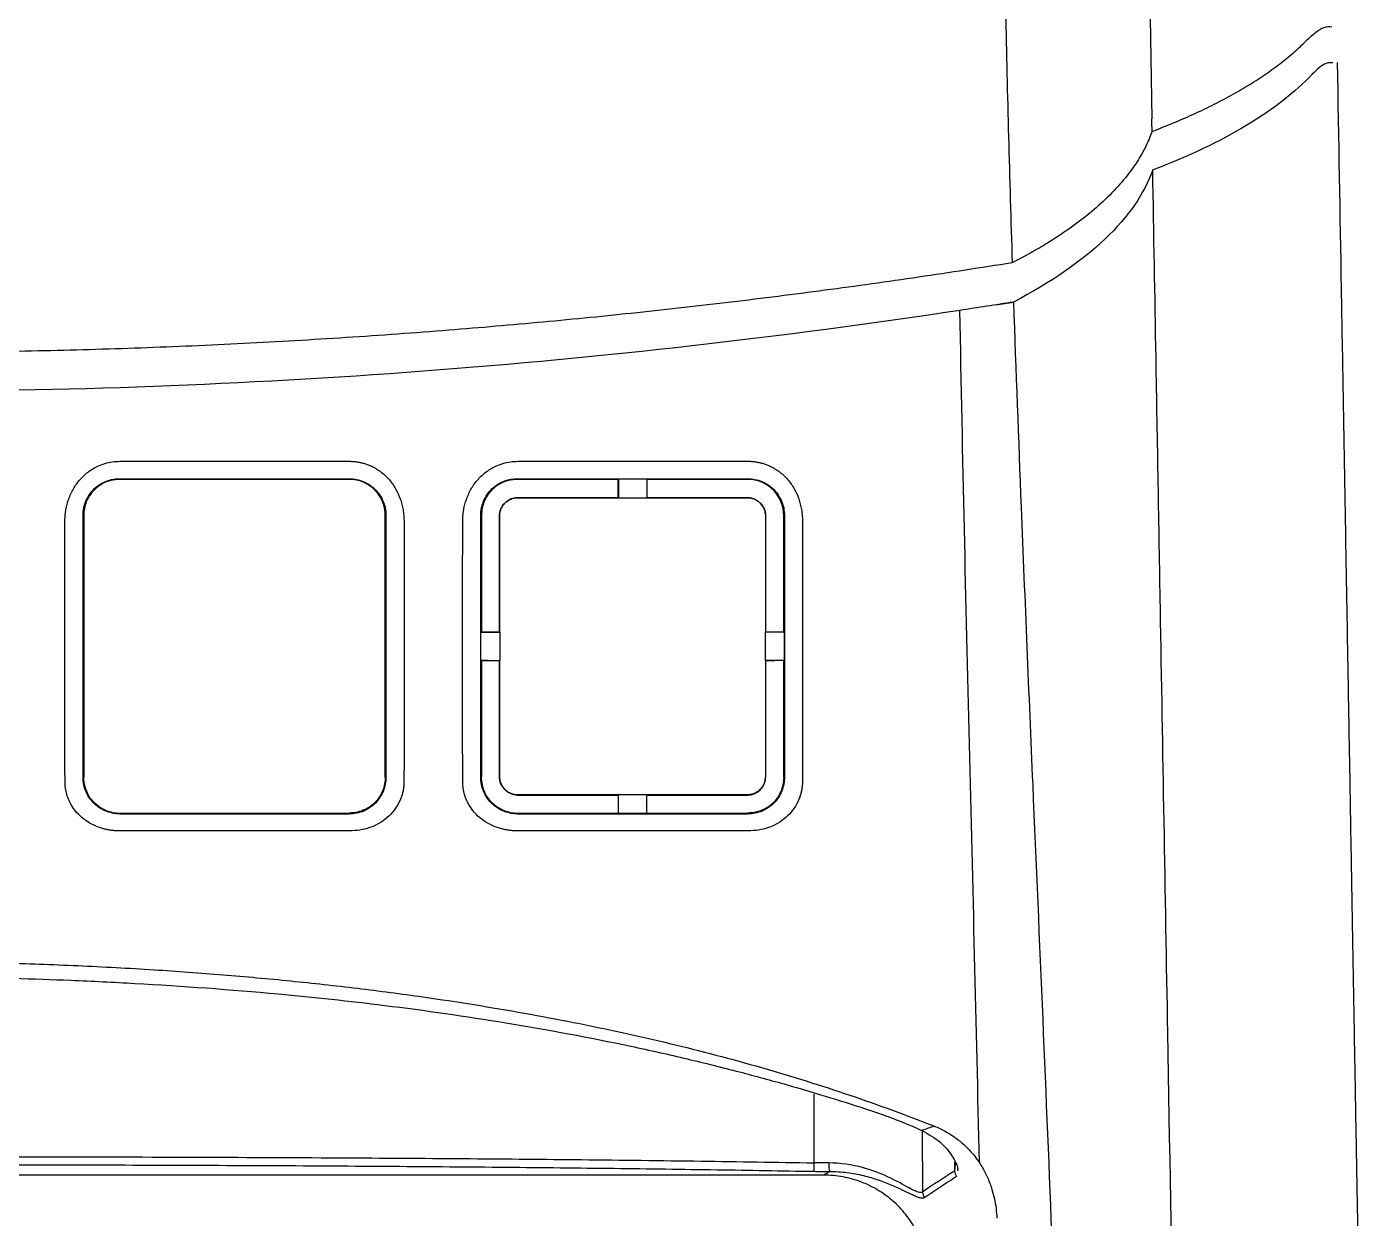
# Model space of a CAD drawing. Extents: x 86 to 639, y 68 to 658.
# Drawn here: x 332.59 to 369.78, y 564.76 to 597.98 of the extents above; entities that cross this region are included whole.
import ezdxf

# ---------------------------------------------------------------- set-up
doc = ezdxf.new("R2010")
doc.units = 0
doc.layers.get('0').update_dxf_attribs({"linetype": 'CONTINUOUS'})

msp = doc.modelspace()

# ---------------------------------------------------------------- linework, layer by layer
at = {"color": 7, "linetype": 'CONTINUOUS'}
for p, q in [((363.061, 647.199), (363.965, 595.411)), ((359.579, 591.33), (359.569, 591.329)), ((360.093, 591.412), (360.07, 591.408)), ((335.186, 585.38), (335.186, 585.36)), ((341.586, 585.38), (341.586, 585.36)), ((349.086, 585.36), (346.276, 585.36)), ((349.086, 585.366), (349.093, 585.373)), ((349.093, 585.373), (349.879, 585.373)), ((349.879, 585.373), (349.886, 585.366)), ((349.879, 585.373), (349.879, 584.841)), ((352.696, 585.36), (349.886, 585.36)), ((352.696, 585.38), (352.696, 585.36)), ((346.276, 584.857), (346.276, 584.85)), ((349.093, 584.85), (349.086, 584.857)), ((349.886, 584.857), (349.879, 584.85)), ((352.696, 584.857), (352.696, 584.85)), ((334.164, 584.357), (334.183, 584.357)), ((342.609, 584.357), (342.589, 584.357)), ((345.254, 584.357), (345.273, 584.357)), ((345.273, 584.357), (345.273, 581.107)), ((345.776, 584.357), (345.783, 584.357)), ((353.196, 584.357), (353.189, 584.357)), ((353.719, 584.357), (353.699, 584.357)), ((353.699, 581.107), (353.699, 584.357)), ((345.259, 581.099), (345.267, 581.107)), ((345.26, 581.099), (345.784, 581.099)), ((345.777, 581.107), (345.784, 581.099)), ((353.188, 581.099), (353.196, 581.107)), ((353.705, 581.107), (353.713, 581.099)), ((345.267, 580.307), (345.259, 580.314)), ((345.273, 580.307), (345.273, 577.057)), ((345.784, 580.314), (345.777, 580.307)), ((353.713, 580.314), (353.188, 580.314)), ((353.196, 580.307), (353.188, 580.314)), ((353.699, 577.057), (353.699, 580.307)), ((353.713, 580.314), (353.705, 580.307)), ((334.183, 577.057), (334.163, 577.057)), ((342.609, 577.057), (342.589, 577.057)), ((345.273, 577.057), (345.253, 577.057)), ((345.783, 577.057), (345.776, 577.057)), ((353.189, 577.057), (353.196, 577.057)), ((353.719, 577.057), (353.699, 577.057)), ((346.276, 576.565), (346.276, 576.557)), ((349.094, 576.564), (349.086, 576.557)), ((349.086, 576.557), (349.086, 576.052)), ((349.094, 576.04), (349.094, 576.564)), ((349.886, 576.557), (349.879, 576.564)), ((349.886, 576.052), (349.886, 576.557)), ((352.696, 576.557), (352.696, 576.565)), ((334.75, 576.157), (334.742, 576.157)), ((335.186, 576.057), (335.186, 576.033)), ((341.586, 576.033), (341.586, 576.057)), ((342.027, 576.157), (342.035, 576.157)), ((345.84, 576.157), (345.832, 576.157)), ((346.276, 576.057), (346.276, 576.033)), ((346.276, 576.057), (349.086, 576.057)), ((349.094, 576.04), (349.086, 576.047)), ((349.879, 576.04), (349.094, 576.04)), ((349.886, 576.047), (349.879, 576.04)), ((349.886, 576.057), (352.696, 576.057)), ((352.696, 576.033), (352.696, 576.057)), ((353.137, 576.157), (353.146, 576.157)), ((354.815, 565.96), (328.607, 565.96))]:
    msp.add_line(p, q, dxfattribs=at)
at = {"color": 8, "linetype": 'CONTINUOUS'}
for p, q in [((354.545, 566.303), (354.545, 568.217)), ((357.557, 567.205), (357.572, 565.49)), ((358.463, 566.332), (358.465, 566.074)), ((358.485, 566.284), (358.465, 566.074))]:
    msp.add_line(p, q, dxfattribs=at)
at = {"color": 7, "linetype": 'CONTINUOUS', "flags": 128}
msp.add_lwpolyline([(354.545, 566.303), (354.544, 566.259), (354.543, 566.216), (354.542, 566.176), (354.542, 566.14), (354.541, 566.11), (354.541, 566.085), (354.54, 566.068), (354.54, 566.058)], dxfattribs=at)
at = {"color": 7, "linetype": 'CONTINUOUS'}
for centre, radius, start, end in [((355.58, 566.248), 0.626, 175.323, 198.1397), ((358.719, 566.08), 0.254, 181.4482, 218.7457), ((357.825, 565.497), 0.254, 181.5422, 219.9489)]:
    msp.add_arc(centre, radius, start, end, dxfattribs=at)
for points, knots in [([(356.345, 647.04), (356.419, 646.664), (356.564, 645.926), (356.766, 644.834), (356.954, 643.778), (357.126, 642.758), (357.285, 641.773), (357.432, 640.825), (357.567, 639.912), (357.69, 639.037), (357.804, 638.198), (357.908, 637.395), (358.004, 636.63), (358.092, 635.901), (358.172, 635.21), (358.245, 634.555), (358.312, 633.938), (358.633, 630.867), (359.019, 626.047), (359.412, 618.486), (359.611, 611.858), (359.733, 606.014), (359.812, 601.93), (359.883, 598.423), (359.963, 594.915), (360.034, 592.577), (360.07, 591.408)], [0, 0, 0, 0, 0.020557, 0.040442, 0.059653, 0.078191, 0.096055, 0.113244, 0.129758, 0.145598, 0.160763, 0.175255, 0.189072, 0.202216, 0.214687, 0.226484, 0.237608, 0.248059, 0.392357, 0.497348, 0.654875, 0.748636, 0.811479, 0.874323, 0.937163, 1, 1, 1, 1]), ([(368.981, 597.974), (368.91, 597.978), (368.711, 597.991), (368.442, 597.747), (368.269, 597.591)], [0, 0, 0, 0, 0.3575103, 1, 1, 1, 1]), ([(363.971, 595.066), (364.068, 595.103), (364.264, 595.178), (364.55, 595.294), (364.831, 595.413), (365.107, 595.535), (365.378, 595.661), (365.643, 595.79), (365.902, 595.923), (366.155, 596.059), (366.401, 596.198), (366.64, 596.34), (366.872, 596.486), (367.097, 596.635), (367.314, 596.786), (367.523, 596.941), (367.723, 597.099), (367.915, 597.26), (368.098, 597.424), (368.212, 597.535), (368.269, 597.591)], [0, 0, 0, 0, 0.0516846, 0.1038091, 0.1563783, 0.2093963, 0.2628667, 0.316793, 0.3711778, 0.4260235, 0.4813319, 0.5371043, 0.5933417, 0.6500444, 0.7072123, 0.7648451, 0.8229418, 0.881501, 0.9405211, 1, 1, 1, 1]), ([(369.009, 596.975), (368.949, 596.98), (368.784, 596.994), (368.571, 596.79), (368.436, 596.661)], [0, 0, 0, 0, 0.369591, 1, 1, 1, 1]), ([(363.971, 595.066), (363.949, 595.007), (363.906, 594.889), (363.828, 594.714), (363.741, 594.539), (363.643, 594.364), (363.535, 594.191), (363.343, 593.911), (363.034, 593.529), (362.565, 593.059), (362.028, 592.61), (361.502, 592.233), (361.007, 591.918), (360.567, 591.661), (360.25, 591.495), (360.093, 591.412)], [0, 0, 0, 0, 0.044966, 0.089898, 0.134817, 0.179745, 0.224704, 0.269714, 0.398134, 0.526278, 0.648213, 0.769655, 0.846733, 0.923475, 1, 1, 1, 1]), ([(364.081, 588.757), (364.081, 588.757), (364.081, 588.757), (364.051, 590.451), (364.02, 592.219), (363.99, 593.991)], [4.8826545, 4.8826545, 4.8826545, 4.8826545, 4.8826726, 4.8826726, 5.4561198, 5.4561198, 5.4561198, 5.4561198]), ([(328.607, 588.904), (329.085, 588.905), (330.041, 588.907), (331.475, 588.923), (332.909, 588.949), (334.342, 588.985), (335.775, 589.031), (337.207, 589.088), (338.639, 589.155), (340.071, 589.233), (341.502, 589.321), (342.933, 589.419), (344.763, 589.558), (346.991, 589.75), (349.615, 590.011), (352.235, 590.307), (354.851, 590.638), (357.464, 591.001), (359.201, 591.273), (360.07, 591.408)], [0, 0, 0, 0, 0.045402, 0.090792, 0.136175, 0.181551, 0.226923, 0.272294, 0.317665, 0.36304, 0.408421, 0.45381, 0.499209, 0.582692, 0.666148, 0.749592, 0.833039, 0.916504, 1, 1, 1, 1]), ([(369.777, 560.612), (369.77, 561.059), (369.753, 561.991), (369.728, 563.452), (369.7, 565.035), (369.67, 566.739), (369.638, 568.567), (369.604, 570.519), (369.568, 572.595), (369.529, 574.797), (369.489, 577.126), (369.446, 579.583), (369.401, 582.17), (369.353, 584.889), (369.304, 587.739), (369.27, 589.689), (369.252, 590.685)], [0, 0, 0, 0, 0.045352, 0.094717, 0.148097, 0.20549, 0.266895, 0.332312, 0.40174, 0.475177, 0.552622, 0.634076, 0.719537, 0.809009, 0.902494, 1, 1, 1, 1]), ([(359.61, 590.229), (359.695, 590.242), (359.866, 590.269), (360.027, 590.294), (360.107, 590.306)], [0, 0, 0, 0, 0.501607, 1, 1, 1, 1]), ([(360.107, 590.306), (360.174, 588.387), (360.246, 586.48), (360.424, 581.978), (360.721, 574.941), (361.324, 561.181), (361.64, 550.626), (361.72, 542.878), (361.728, 541.418), (361.728, 539.971)], [0.006079, 0.006079, 0.006079, 0.006079, 0.579526, 0.579526, 1.370109, 2.734139, 4.938381, 4.938381, 5.45612, 5.45612, 5.45612, 5.45612]), ([(359.156, 566.306), (359.074, 570.118), (358.976, 574.01), (358.783, 581.942), (358.688, 585.98), (358.614, 590.074)], [0, 0, 0, 0, 0.5, 0.5, 1, 1, 1, 1]), ([(364.726, 551.773), (364.726, 551.773), (364.726, 551.773), (364.626, 557.551), (364.453, 567.423), (364.232, 580.072), (364.122, 586.421), (364.081, 588.757)], [0.523791, 0.523791, 0.523791, 0.523791, 0.523817, 0.523817, 2.72806, 4.09209, 4.882655, 4.882655, 4.882655, 4.882655]), ([(333.659, 584.208), (333.659, 584.241), (333.66, 584.308), (333.671, 584.411), (333.689, 584.531), (333.719, 584.666), (333.779, 584.865), (333.885, 585.1), (334.066, 585.356), (334.295, 585.572), (334.538, 585.719), (334.77, 585.808), (334.979, 585.856), (335.121, 585.862), (335.192, 585.865)], [0, 0, 0, 0, 0.040315, 0.082112, 0.12553, 0.189161, 0.250895, 0.377807, 0.500561, 0.626188, 0.749847, 0.833993, 0.916721, 1, 1, 1, 1]), ([(335.192, 585.865), (335.899, 585.865), (337.317, 585.865), (339.452, 585.865), (340.881, 585.865), (341.598, 585.866)], [0, 0, 0, 0, 0.3307315, 0.6640683, 1, 1, 1, 1]), ([(341.598, 585.866), (341.634, 585.865), (341.704, 585.863), (341.809, 585.851), (341.913, 585.831), (342.015, 585.804), (342.115, 585.769), (342.276, 585.699), (342.487, 585.57), (342.712, 585.355), (342.891, 585.101), (342.995, 584.867), (343.054, 584.67), (343.087, 584.518), (343.109, 584.365), (343.112, 584.263), (343.114, 584.214)], [0, 0, 0, 0, 0.0416519, 0.0829944, 0.1242804, 0.1657636, 0.2076945, 0.2503157, 0.3737345, 0.4994214, 0.6222441, 0.7490082, 0.8104932, 0.874412, 0.9391496, 1, 1, 1, 1]), ([(344.749, 584.208), (344.749, 584.241), (344.75, 584.308), (344.761, 584.411), (344.779, 584.532), (344.809, 584.667), (344.871, 584.866), (344.978, 585.102), (345.162, 585.359), (345.392, 585.575), (345.637, 585.721), (345.869, 585.809), (346.079, 585.857), (346.221, 585.863), (346.293, 585.866)], [0, 0, 0, 0, 0.040435, 0.082224, 0.125509, 0.189063, 0.250866, 0.377709, 0.500607, 0.626195, 0.749953, 0.833853, 0.916556, 1, 1, 1, 1]), ([(346.293, 585.866), (347.363, 585.866), (349.505, 585.867), (351.647, 585.866), (352.719, 585.866)], [0, 0, 0, 0, 0.4993483, 1, 1, 1, 1]), ([(352.719, 585.866), (352.754, 585.866), (352.825, 585.864), (352.929, 585.851), (353.032, 585.832), (353.134, 585.804), (353.234, 585.769), (353.393, 585.698), (353.602, 585.57), (353.825, 585.355), (354.002, 585.101), (354.106, 584.868), (354.165, 584.672), (354.197, 584.52), (354.219, 584.368), (354.222, 584.266), (354.223, 584.217)], [0, 0, 0, 0, 0.041624, 0.08295, 0.124233, 0.165724, 0.207676, 0.250329, 0.373689, 0.499431, 0.622198, 0.748998, 0.810544, 0.874408, 0.93956, 1, 1, 1, 1]), ([(334.163, 584.357), (334.163, 584.431), (334.178, 584.567), (334.239, 584.76), (334.337, 584.943), (334.473, 585.104), (334.632, 585.225), (334.81, 585.317), (334.992, 585.369), (335.129, 585.38), (335.186, 585.38)], [2, 2, 2, 2, 2.434498, 2.791773, 3.150171, 3.624448, 4.021117, 4.347658, 4.841295, 5.183888, 5.183888, 5.183888, 5.183888]), ([(335.186, 585.36), (335.152, 585.359), (335.084, 585.357), (334.983, 585.342), (334.885, 585.317), (334.759, 585.271), (334.611, 585.191), (334.459, 585.061), (334.337, 584.907), (334.25, 584.735), (334.193, 584.549), (334.186, 584.421), (334.182, 584.357)], [0, 0, 0, 0, 0.063799, 0.126602, 0.189101, 0.251997, 0.37723, 0.503682, 0.626392, 0.75069, 0.875056, 1, 1, 1, 1]), ([(335.186, 585.38), (336.253, 585.38), (338.386, 585.38), (340.519, 585.38), (341.586, 585.38)], [2, 2, 2, 2, 5.967569, 9.936871, 9.936871, 9.936871, 9.936871]), ([(341.586, 585.36), (340.522, 585.36), (338.389, 585.36), (336.255, 585.36), (335.186, 585.36)], [0, 0, 0, 0, 0.498834, 1, 1, 1, 1]), ([(341.586, 585.38), (341.644, 585.38), (341.76, 585.37), (341.938, 585.323), (342.092, 585.251), (342.219, 585.164), (342.324, 585.071), (342.437, 584.937), (342.532, 584.766), (342.595, 584.563), (342.609, 584.43), (342.609, 584.357)], [2, 2, 2, 2, 2.35957, 2.716859, 3.127589, 3.381685, 3.631987, 3.961376, 4.402718, 4.748364, 5.170995, 5.170995, 5.170995, 5.170995]), ([(342.59, 584.357), (342.589, 584.39), (342.587, 584.455), (342.572, 584.553), (342.549, 584.648), (342.504, 584.772), (342.427, 584.918), (342.302, 585.07), (342.15, 585.196), (341.976, 585.288), (341.786, 585.349), (341.653, 585.357), (341.586, 585.36)], [0, 0, 0, 0, 0.064296, 0.127865, 0.191274, 0.255095, 0.381937, 0.50782, 0.630829, 0.752762, 0.87635, 1, 1, 1, 1]), ([(345.253, 584.357), (345.253, 584.431), (345.268, 584.565), (345.328, 584.757), (345.424, 584.939), (345.559, 585.1), (345.716, 585.222), (345.893, 585.314), (346.078, 585.368), (346.217, 585.38), (346.276, 585.38)], [2, 2, 2, 2, 2.434045, 2.790269, 3.147553, 3.619827, 4.015028, 4.341003, 4.834137, 5.19132, 5.19132, 5.19132, 5.19132]), ([(346.276, 585.36), (346.242, 585.359), (346.175, 585.357), (346.075, 585.342), (345.978, 585.318), (345.854, 585.274), (345.71, 585.196), (345.561, 585.072), (345.437, 584.922), (345.345, 584.747), (345.284, 584.557), (345.276, 584.423), (345.272, 584.357)], [0, 0, 0, 0, 0.063367, 0.125731, 0.187763, 0.250147, 0.370621, 0.492139, 0.615238, 0.740143, 0.870117, 1, 1, 1, 1]), ([(346.276, 585.38), (347.346, 585.38), (349.486, 585.38), (351.626, 585.38), (352.696, 585.38)], [2, 2, 2, 2, 5.986822, 9.976832, 9.976832, 9.976832, 9.976832]), ([(346.276, 585.36), (346.276, 585.36), (346.276, 585.36), (346.276, 585.36), (346.276, 585.367), (346.276, 585.373), (346.276, 585.38)], [31.262925, 31.262925, 31.262925, 31.262925, 31.262933, 31.262933, 31.262933, 32.660423, 32.660423, 32.660423, 32.660423]), ([(352.696, 585.38), (352.763, 585.38), (352.896, 585.366), (353.089, 585.308), (353.267, 585.213), (353.438, 585.074), (353.567, 584.908), (353.656, 584.727), (353.707, 584.549), (353.719, 584.424), (353.719, 584.357)], [2, 2, 2, 2, 2.412139, 2.822278, 3.228731, 3.624094, 4.118102, 4.445502, 4.775761, 5.163906, 5.163906, 5.163906, 5.163906]), ([(353.7, 584.357), (353.699, 584.39), (353.697, 584.455), (353.682, 584.553), (353.659, 584.649), (353.614, 584.772), (353.537, 584.918), (353.412, 585.07), (353.26, 585.196), (353.086, 585.288), (352.896, 585.349), (352.763, 585.357), (352.696, 585.36)], [0, 0, 0, 0, 0.064212, 0.127725, 0.191106, 0.254925, 0.381704, 0.507605, 0.630717, 0.752726, 0.876382, 1, 1, 1, 1]), ([(345.776, 584.357), (345.777, 584.378), (345.779, 584.42), (345.793, 584.482), (345.818, 584.553), (345.859, 584.629), (345.921, 584.704), (345.996, 584.769), (346.082, 584.817), (346.176, 584.85), (346.243, 584.855), (346.276, 584.857)], [0, 0, 0, 0, 0.082555, 0.165623, 0.250668, 0.375553, 0.500845, 0.626487, 0.749319, 0.875643, 1, 1, 1, 1]), ([(345.783, 584.357), (345.784, 584.375), (345.786, 584.418), (345.802, 584.491), (345.832, 584.566), (345.876, 584.638), (345.94, 584.714), (346.032, 584.787), (346.153, 584.84), (346.236, 584.847), (346.276, 584.85)], [0, 0, 0, 0, 0.071999, 0.168756, 0.290709, 0.391775, 0.494918, 0.678959, 0.846474, 1, 1, 1, 1]), ([(346.276, 584.857), (346.745, 584.857), (347.682, 584.857), (348.618, 584.857), (349.086, 584.857)], [0, 0, 0, 0, 0.500659, 1, 1, 1, 1]), ([(346.276, 584.85), (346.747, 584.85), (347.686, 584.85), (348.625, 584.85), (349.093, 584.85)], [0, 0, 0, 0, 0.501667, 1, 1, 1, 1]), ([(349.879, 584.85), (350.351, 584.85), (351.29, 584.85), (352.229, 584.85), (352.696, 584.85)], [0, 0, 0, 0, 0.502367, 1, 1, 1, 1]), ([(349.886, 584.857), (350.355, 584.857), (351.292, 584.857), (352.228, 584.857), (352.696, 584.857)], [0, 0, 0, 0, 0.50067, 1, 1, 1, 1]), ([(352.696, 584.857), (352.718, 584.856), (352.761, 584.854), (352.825, 584.839), (352.897, 584.813), (352.974, 584.769), (353.048, 584.705), (353.111, 584.63), (353.158, 584.545), (353.19, 584.453), (353.194, 584.388), (353.196, 584.357)], [0, 0, 0, 0, 0.08119, 0.162978, 0.247143, 0.370144, 0.496228, 0.622577, 0.748077, 0.875646, 1, 1, 1, 1]), ([(352.696, 584.85), (352.718, 584.849), (352.764, 584.847), (352.834, 584.83), (352.907, 584.8), (352.979, 584.756), (353.055, 584.69), (353.125, 584.598), (353.178, 584.482), (353.185, 584.398), (353.189, 584.357)], [0, 0, 0, 0, 0.085424, 0.178159, 0.278882, 0.388106, 0.505971, 0.671594, 0.836184, 1, 1, 1, 1]), ([(333.662, 576.886), (333.661, 577.054), (333.658, 577.683), (333.659, 579.07), (333.658, 581.065), (333.658, 582.879), (333.658, 583.933), (333.659, 584.208)], [0, 0, 0, 0, 0.069231, 0.259707, 0.571422, 0.887858, 1, 1, 1, 1]), ([(334.163, 577.057), (334.163, 577.14), (334.163, 577.297), (334.163, 577.529), (334.163, 577.755), (334.163, 578.057), (334.163, 578.434), (334.163, 579.037), (334.163, 579.793), (334.163, 581.005), (334.163, 582.525), (334.163, 583.745), (334.164, 584.357)], [2, 2, 2, 2, 2.366792, 2.703237, 3.039673, 3.376101, 4.048937, 4.721748, 6.067311, 7.412825, 10.103839, 12.795064, 12.795064, 12.795064, 12.795064]), ([(334.182, 584.357), (334.182, 583.983), (334.182, 583.244), (334.182, 582.15), (334.182, 581.082), (334.182, 580.039), (334.182, 579.022), (334.182, 578.03), (334.182, 577.379), (334.182, 577.057)], [0, 0, 0, 0, 0.152338, 0.3015167, 0.4475357, 0.5903941, 0.7300913, 0.8666268, 1, 1, 1, 1]), ([(342.609, 584.357), (342.609, 583.746), (342.609, 582.526), (342.609, 581.009), (342.609, 579.799), (342.609, 579.044), (342.609, 578.442), (342.609, 578.065), (342.609, 577.765), (342.609, 577.539), (342.609, 577.304), (342.609, 577.143), (342.609, 577.057)], [2, 2, 2, 2, 4.720737, 7.440879, 8.800945, 10.161112, 10.841257, 11.521457, 11.86158, 12.201721, 12.541879, 12.928651, 12.928651, 12.928651, 12.928651]), ([(343.114, 584.214), (343.114, 583.83), (343.113, 583.094), (343.114, 582.043), (343.114, 581.092), (343.114, 580.239), (343.114, 579.485), (343.114, 578.828), (343.114, 578.269), (343.114, 577.807), (343.113, 577.441), (343.113, 577.172), (343.112, 576.999), (343.111, 576.916), (343.111, 576.89)], [0, 0, 0, 0, 0.156047, 0.298876, 0.428486, 0.544876, 0.648045, 0.737993, 0.814718, 0.878221, 0.9285, 0.965557, 0.98939, 1, 1, 1, 1]), ([(344.752, 576.883), (344.751, 577.03), (344.748, 577.581), (344.749, 578.794), (344.747, 580.618), (344.748, 582.509), (344.749, 583.74), (344.749, 584.208)], [0, 0, 0, 0, 0.060986, 0.227649, 0.499981, 0.809721, 1, 1, 1, 1]), ([(345.253, 577.057), (345.253, 577.142), (345.253, 577.302), (345.253, 577.537), (345.253, 577.763), (345.253, 578.063), (345.253, 578.44), (345.253, 579.042), (345.253, 579.797), (345.253, 581.008), (345.253, 582.526), (345.253, 583.745), (345.254, 584.357)], [2, 2, 2, 2, 2.375861, 2.709195, 3.042522, 3.375842, 4.042466, 4.709069, 6.042222, 7.375324, 10.041465, 12.707694, 12.707694, 12.707694, 12.707694]), ([(345.784, 581.1), (345.784, 581.461), (345.784, 582.183), (345.784, 583.269), (345.783, 583.994), (345.783, 584.357)], [0, 0, 0, 0, 0.3339129, 0.6672387, 1, 1, 1, 1]), ([(353.189, 584.357), (353.189, 584.085), (353.189, 583.541), (353.188, 582.726), (353.188, 581.911), (353.188, 581.369), (353.188, 581.098)], [0, 0, 0, 0, 0.24929, 0.499045, 0.749278, 1, 1, 1, 1]), ([(353.719, 584.357), (353.719, 583.745), (353.719, 582.525), (353.719, 581.007), (353.719, 579.798), (353.719, 579.043), (353.719, 578.441), (353.719, 578.065), (353.719, 577.765), (353.719, 577.54), (353.719, 577.304), (353.719, 577.143), (353.719, 577.057)], [2, 2, 2, 2, 4.747068, 7.493276, 8.866402, 10.239706, 10.926462, 11.613308, 11.956769, 12.300258, 12.643776, 13.035835, 13.035835, 13.035835, 13.035835]), ([(354.223, 584.217), (354.223, 583.906), (354.223, 583.285), (354.224, 582.361), (354.224, 581.445), (354.224, 580.175), (354.223, 578.808), (354.224, 577.596), (354.222, 577.042), (354.221, 576.891)], [0, 0, 0, 0, 0.126268, 0.251696, 0.376284, 0.500031, 0.770949, 0.937608, 1, 1, 1, 1]), ([(345.259, 580.314), (345.259, 580.445), (345.259, 580.706), (345.259, 580.968), (345.259, 581.099)], [0, 0, 0, 0, 0.500147, 1, 1, 1, 1]), ([(353.713, 581.099), (353.713, 580.968), (353.713, 580.706), (353.713, 580.445), (353.713, 580.314)], [0, 0, 0, 0, 0.499765, 1, 1, 1, 1]), ([(345.783, 577.057), (345.784, 577.418), (345.784, 578.14), (345.784, 579.226), (345.784, 579.952), (345.784, 580.314)], [0, 0, 0, 0, 0.333882, 0.667208, 1, 1, 1, 1]), ([(353.188, 580.313), (353.188, 580.041), (353.188, 579.497), (353.188, 578.683), (353.188, 577.869), (353.189, 577.328), (353.189, 577.057)], [0, 0, 0, 0, 0.24932, 0.499086, 0.749309, 1, 1, 1, 1]), ([(335.189, 575.559), (335.15, 575.559), (335.072, 575.561), (334.956, 575.572), (334.843, 575.591), (334.732, 575.617), (334.568, 575.668), (334.359, 575.762), (334.128, 575.924), (333.934, 576.124), (333.802, 576.333), (333.721, 576.53), (333.675, 576.706), (333.666, 576.826), (333.662, 576.886)], [0, 0, 0, 0, 0.050959, 0.101218, 0.151025, 0.200636, 0.25031, 0.375903, 0.499852, 0.624702, 0.749434, 0.833649, 0.916653, 1, 1, 1, 1]), ([(335.186, 576.033), (335.147, 576.033), (335.069, 576.038), (334.967, 576.055), (334.854, 576.086), (334.735, 576.134), (334.585, 576.222), (334.443, 576.343), (334.32, 576.499), (334.233, 576.668), (334.176, 576.856), (334.163, 576.986), (334.163, 577.057)], [2, 2, 2, 2, 2.221887, 2.444858, 2.593162, 2.889796, 3.187284, 3.599642, 4.003673, 4.400051, 4.790018, 5.258722, 5.258722, 5.258722, 5.258722]), ([(334.742, 576.157), (334.565, 576.244), (334.424, 576.377), (334.233, 576.691), (334.182, 576.872), (334.182, 577.057)], [0, 0, 0, 0, 0.5, 0.5, 1, 1, 1, 1]), ([(342.609, 577.057), (342.609, 576.994), (342.598, 576.867), (342.543, 576.677), (342.45, 576.495), (342.324, 576.336), (342.169, 576.205), (341.993, 576.108), (341.796, 576.047), (341.657, 576.033), (341.586, 576.033)], [2, 2, 2, 2, 2.416834, 2.841449, 3.267707, 3.689773, 4.085683, 4.481052, 4.877319, 5.276402, 5.276402, 5.276402, 5.276402]), ([(343.111, 576.89), (343.109, 576.854), (343.105, 576.782), (343.087, 576.676), (343.061, 576.57), (343.025, 576.467), (342.959, 576.316), (342.842, 576.128), (342.65, 575.925), (342.42, 575.76), (342.161, 575.643), (341.882, 575.571), (341.69, 575.563), (341.592, 575.559)], [0, 0, 0, 0, 0.050032, 0.099783, 0.149589, 0.199786, 0.250702, 0.375553, 0.500386, 0.62493, 0.74999, 0.872478, 1, 1, 1, 1]), ([(342.59, 577.057), (342.589, 577.026), (342.587, 576.965), (342.574, 576.874), (342.554, 576.785), (342.525, 576.698), (342.489, 576.615), (342.443, 576.528), (342.374, 576.427), (342.28, 576.323), (342.181, 576.243), (342.1, 576.191), (342.057, 576.168), (342.035, 576.157)], [0, 0, 0, 0, 0.084086, 0.168154, 0.252259, 0.335749, 0.417966, 0.499071, 0.601908, 0.747275, 0.872857, 0.936495, 1, 1, 1, 1]), ([(346.285, 575.559), (346.246, 575.56), (346.168, 575.561), (346.052, 575.573), (345.939, 575.591), (345.827, 575.617), (345.663, 575.668), (345.454, 575.761), (345.221, 575.922), (345.027, 576.122), (344.894, 576.33), (344.812, 576.526), (344.765, 576.702), (344.756, 576.823), (344.752, 576.883)], [0, 0, 0, 0, 0.050711, 0.100854, 0.150676, 0.200427, 0.250358, 0.375997, 0.499878, 0.624773, 0.749416, 0.833701, 0.916708, 1, 1, 1, 1]), ([(346.276, 576.033), (346.237, 576.033), (346.158, 576.038), (346.055, 576.056), (345.94, 576.087), (345.819, 576.137), (345.669, 576.226), (345.528, 576.348), (345.408, 576.504), (345.322, 576.672), (345.266, 576.858), (345.253, 576.987), (345.253, 577.057)], [2, 2, 2, 2, 2.220088, 2.446013, 2.596115, 2.896061, 3.196655, 3.604489, 4.004343, 4.396922, 4.7834, 5.24603, 5.24603, 5.24603, 5.24603]), ([(345.832, 576.157), (345.803, 576.172), (345.747, 576.201), (345.669, 576.255), (345.597, 576.315), (345.532, 576.38), (345.474, 576.45), (345.413, 576.54), (345.309, 576.731), (345.288, 576.918), (345.272, 577.057)], [0, 0, 0, 0, 0.084094, 0.16721, 0.249464, 0.331129, 0.412427, 0.493535, 0.621977, 1, 1, 1, 1]), ([(346.276, 576.557), (346.254, 576.557), (346.21, 576.559), (346.145, 576.574), (346.073, 576.601), (345.997, 576.644), (345.922, 576.708), (345.86, 576.784), (345.813, 576.869), (345.782, 576.961), (345.778, 577.025), (345.776, 577.057)], [0, 0, 0, 0, 0.0814259, 0.1632054, 0.2471834, 0.3695528, 0.4953537, 0.621399, 0.7472408, 0.875106, 1, 1, 1, 1]), ([(346.276, 576.565), (346.267, 576.565), (346.25, 576.565), (346.215, 576.568), (346.157, 576.578), (346.081, 576.605), (345.998, 576.654), (345.918, 576.722), (345.848, 576.815), (345.795, 576.931), (345.787, 577.014), (345.784, 577.057)], [0, 0, 0, 0, 0.033884, 0.067594, 0.133672, 0.262429, 0.377726, 0.506592, 0.669895, 0.834378, 1, 1, 1, 1]), ([(353.719, 577.057), (353.719, 576.994), (353.708, 576.867), (353.652, 576.675), (353.559, 576.492), (353.431, 576.333), (353.276, 576.203), (353.1, 576.107), (352.904, 576.047), (352.766, 576.033), (352.696, 576.033)], [2, 2, 2, 2, 2.420249, 2.848993, 3.279735, 3.706386, 4.103512, 4.499888, 4.89664, 5.295331, 5.295331, 5.295331, 5.295331]), ([(353.189, 577.057), (353.188, 577.037), (353.186, 576.996), (353.173, 576.936), (353.152, 576.878), (353.124, 576.821), (353.089, 576.768), (353.03, 576.699), (352.941, 576.628), (352.82, 576.574), (352.736, 576.568), (352.696, 576.565)], [0, 0, 0, 0, 0.0789788, 0.1591464, 0.2406903, 0.3236209, 0.4078245, 0.4931239, 0.6775878, 0.8455488, 1, 1, 1, 1]), ([(354.221, 576.891), (354.219, 576.855), (354.215, 576.784), (354.198, 576.678), (354.172, 576.573), (354.137, 576.469), (354.071, 576.319), (353.955, 576.13), (353.764, 575.927), (353.534, 575.762), (353.277, 575.644), (352.998, 575.571), (352.807, 575.564), (352.709, 575.559)], [0, 0, 0, 0, 0.050066, 0.099837, 0.149647, 0.199831, 0.250714, 0.375685, 0.500435, 0.625008, 0.750042, 0.872107, 1, 1, 1, 1]), ([(353.7, 577.057), (353.699, 577.022), (353.697, 576.954), (353.68, 576.852), (353.654, 576.752), (353.618, 576.656), (353.574, 576.565), (353.521, 576.479), (353.46, 576.4), (353.391, 576.327), (353.316, 576.262), (353.234, 576.204), (353.175, 576.172), (353.146, 576.157)], [0, 0, 0, 0, 0.094771, 0.189518, 0.284223, 0.377572, 0.469327, 0.559725, 0.648998, 0.737385, 0.825146, 0.912573, 1, 1, 1, 1]), ([(352.696, 576.565), (352.174, 576.565), (351.12, 576.565), (349.528, 576.565), (347.91, 576.565), (346.824, 576.565), (346.276, 576.565)], [0, 0, 0, 0, 0.244191, 0.492253, 0.744188, 1, 1, 1, 1]), ([(346.276, 576.557), (346.748, 576.557), (347.684, 576.557), (348.621, 576.557), (349.086, 576.557)], [0, 0, 0, 0, 0.503446, 1, 1, 1, 1]), ([(349.886, 576.557), (350.358, 576.557), (351.294, 576.557), (352.231, 576.557), (352.696, 576.557)], [0, 0, 0, 0, 0.503413, 1, 1, 1, 1]), ([(334.75, 576.157), (334.778, 576.144), (334.833, 576.119), (334.918, 576.091), (335.006, 576.071), (335.095, 576.059), (335.156, 576.057), (335.186, 576.057)], [0, 0, 0, 0, 0.202966, 0.402615, 0.600765, 0.799277, 1, 1, 1, 1]), ([(335.186, 576.057), (336.27, 576.057), (338.403, 576.057), (340.537, 576.057), (341.586, 576.057)], [0, 0, 0, 0, 0.507987, 1, 1, 1, 1]), ([(335.186, 576.033), (335.719, 576.033), (336.786, 576.033), (338.386, 576.033), (339.764, 576.033), (340.83, 576.033), (341.364, 576.033), (341.586, 576.033)], [0, 0, 0, 0, 0.25, 0.5, 0.75, 0.895715, 1, 1, 1, 1]), ([(345.84, 576.157), (345.868, 576.144), (345.923, 576.119), (346.008, 576.091), (346.096, 576.071), (346.185, 576.059), (346.246, 576.057), (346.276, 576.057)], [0, 0, 0, 0, 0.203176, 0.40294, 0.601099, 0.799504, 1, 1, 1, 1]), ([(346.276, 576.033), (346.82, 576.033), (347.89, 576.033), (349.495, 576.033), (350.824, 576.033), (351.894, 576.033), (352.429, 576.033), (352.696, 576.033)], [0, 0, 0, 0, 0.2539332, 0.5, 0.75, 0.875, 1, 1, 1, 1]), ([(341.592, 575.559), (341.347, 575.559), (340.813, 575.56), (339.746, 575.558), (338.393, 575.559), (336.792, 575.559), (335.725, 575.559), (335.189, 575.559)], [0, 0, 0, 0, 0.115014, 0.25001, 0.500012, 0.748945, 1, 1, 1, 1]), ([(352.709, 575.559), (352.403, 575.56), (351.868, 575.56), (350.797, 575.559), (349.499, 575.559), (347.892, 575.559), (346.822, 575.559), (346.285, 575.559)], [0, 0, 0, 0, 0.142865, 0.250012, 0.500016, 0.749342, 1, 1, 1, 1]), ([(328.607, 571.92), (328.972, 571.919), (329.7, 571.917), (330.789, 571.903), (331.872, 571.88), (332.949, 571.847), (334.019, 571.804), (335.083, 571.752), (336.432, 571.673), (338.057, 571.555), (339.949, 571.383), (341.807, 571.178), (343.511, 570.954), (345.062, 570.72), (346.463, 570.483), (347.838, 570.224), (349.187, 569.943), (350.51, 569.64), (351.807, 569.314), (353.077, 568.965), (354.322, 568.592), (355.541, 568.196), (356.734, 567.778), (357.514, 567.477), (357.901, 567.327)], [0, 0, 0, 0, 0.036507, 0.072804, 0.108897, 0.14479, 0.180489, 0.215998, 0.251324, 0.315652, 0.379003, 0.441418, 0.502941, 0.551228, 0.598802, 0.645692, 0.691926, 0.737535, 0.782551, 0.827009, 0.870944, 0.914395, 0.9574, 1, 1, 1, 1]), ([(328.607, 571.5), (328.947, 571.5), (329.69, 571.498), (330.901, 571.482), (332.301, 571.451), (333.892, 571.396), (336.35, 571.277), (339.269, 571.064), (342.72, 570.694), (346.005, 570.225), (348.815, 569.701), (350.977, 569.216), (352.429, 568.855), (353.759, 568.493), (354.969, 568.136), (355.73, 567.89), (356.092, 567.773)], [0, 0, 0, 0, 0.036425, 0.079657, 0.129695, 0.186537, 0.250183, 0.393442, 0.500277, 0.622821, 0.750222, 0.80843, 0.862513, 0.912474, 0.958304, 1, 1, 1, 1]), ([(356.092, 567.773), (356.146, 567.755), (356.255, 567.719), (356.414, 567.663), (356.57, 567.607), (356.723, 567.55), (356.907, 567.479), (357.116, 567.395), (357.346, 567.299), (357.487, 567.236), (357.558, 567.205)], [0, 0, 0, 0, 0.100053, 0.199813, 0.299485, 0.39927, 0.499364, 0.667354, 0.833932, 1, 1, 1, 1]), ([(357.558, 567.205), (357.738, 567.1), (358.101, 566.89), (358.406, 566.498), (358.569, 566.18), (358.548, 566.098), (358.544, 566.081)], [0, 0, 0, 0, 0.30241, 0.609627, 0.921138, 1, 1, 1, 1]), ([(357.901, 567.327), (357.953, 567.305), (358.056, 567.261), (358.204, 567.185), (358.347, 567.1), (358.485, 567.006), (358.645, 566.883), (358.82, 566.724), (359.002, 566.525), (359.105, 566.379), (359.156, 566.306)], [0, 0, 0, 0, 0.099197, 0.198416, 0.298049, 0.398483, 0.500097, 0.666179, 0.83229, 1, 1, 1, 1]), ([(328.607, 566.476), (330.111, 566.476), (333.055, 566.474), (337.379, 566.463), (341.328, 566.445), (344.868, 566.422), (348.142, 566.393), (351.335, 566.356), (353.496, 566.32), (354.545, 566.303)], [0, 0, 0, 0, 0.1739296, 0.3405959, 0.4999997, 0.630715, 0.7500006, 0.8786787, 1, 1, 1, 1]), ([(354.54, 566.058), (353.639, 566.073), (351.784, 566.105), (348.924, 566.143), (345.912, 566.175), (342.745, 566.2), (339.427, 566.22), (335.955, 566.233), (332.332, 566.242), (329.865, 566.243), (328.607, 566.244)], [0, 0, 0, 0, 0.104326, 0.214591, 0.330776, 0.452865, 0.580842, 0.714696, 0.854417, 1, 1, 1, 1]), ([(354.986, 566.053), (354.912, 566.054), (354.764, 566.054), (354.615, 566.057), (354.54, 566.058)], [0, 0, 0, 0, 0.498871, 1, 1, 1, 1]), ([(357.724, 563.327), (357.716, 563.388), (357.702, 563.508), (357.667, 563.684), (357.622, 563.857), (357.568, 564.027), (357.503, 564.192), (357.378, 564.462), (357.158, 564.818), (356.793, 565.215), (356.362, 565.541), (355.957, 565.74), (355.617, 565.854), (355.354, 565.915), (355.087, 565.953), (354.906, 565.958), (354.815, 565.96)], [0, 0, 0, 0, 0.042503, 0.084487, 0.126102, 0.167506, 0.208852, 0.250297, 0.375155, 0.500009, 0.624834, 0.749658, 0.812244, 0.874463, 0.936865, 1, 1, 1, 1]), ([(357.572, 565.49), (357.545, 565.471), (357.505, 565.47), (357.4, 565.5), (357.334, 565.531), (357.106, 565.65), (356.913, 565.764), (356.456, 565.985), (356.193, 566.091), (355.609, 566.249), (355.287, 566.299), (354.957, 566.299)], [0, 0, 0, 0, 0.125, 0.125, 0.25, 0.25, 0.5, 0.5, 0.75, 0.75, 1, 1, 1, 1]), ([(357.631, 565.334), (357.622, 565.33), (357.606, 565.321), (357.573, 565.316), (357.534, 565.319), (357.488, 565.328), (357.435, 565.345), (357.375, 565.369), (357.258, 565.419), (357.058, 565.518), (356.737, 565.67), (356.361, 565.819), (356.008, 565.925), (355.705, 565.989), (355.467, 566.026), (355.228, 566.049), (355.066, 566.052), (354.986, 566.053)], [0, 0, 0, 0, 0.035187, 0.070667, 0.106594, 0.143119, 0.180392, 0.218555, 0.257748, 0.380201, 0.509899, 0.635788, 0.75712, 0.820157, 0.881606, 0.941534, 1, 1, 1, 1]), ([(359.156, 566.306), (359.185, 566.261), (359.244, 566.168), (359.322, 566.024), (359.392, 565.875), (359.454, 565.72), (359.518, 565.529), (359.577, 565.3), (359.625, 565.031), (359.639, 564.848), (359.646, 564.756)], [0, 0, 0, 0, 0.097814, 0.196456, 0.29622, 0.397392, 0.500246, 0.663675, 0.82996, 1, 1, 1, 1]), ([(358.521, 565.921), (358.374, 565.827), (358.077, 565.638), (357.781, 565.436), (357.631, 565.334)], [0, 0, 0, 0, 0.494442, 1, 1, 1, 1])]:
    msp.add_open_spline(points, degree=3, knots=knots, dxfattribs=at)
for points in [[(369.252, 590.685), (369.217, 592.718), (369.179, 594.854), (369.142, 596.986)], [(368.436, 596.66), (367.499, 595.666), (365.989, 594.744), (363.99, 593.991)], [(363.971, 595.066), (363.969, 595.181), (363.967, 595.296), (363.965, 595.411)], [(363.99, 593.991), (363.522, 592.672), (362.196, 591.393), (360.107, 590.306)], [(360.107, 590.306), (359.609, 590.227), (359.112, 590.15), (358.614, 590.074)], [(358.614, 590.074), (348.688, 588.567), (338.647, 587.809), (328.607, 587.809)], [(349.086, 584.857), (349.086, 585.025), (349.086, 585.193), (349.086, 585.361)], [(349.093, 585.373), (349.094, 585.196), (349.094, 585.018), (349.094, 584.841)], [(349.886, 585.361), (349.886, 585.193), (349.886, 585.025), (349.886, 584.857)], [(349.094, 584.841), (349.094, 584.847), (349.093, 584.85), (349.093, 584.85)], [(349.88, 584.841), (349.618, 584.841), (349.356, 584.841), (349.094, 584.841)], [(349.879, 584.85), (349.88, 584.85), (349.88, 584.847), (349.88, 584.841)], [(342.59, 577.057), (342.591, 579.468), (342.59, 581.902), (342.59, 584.357)], [(345.776, 581.106), (345.776, 582.185), (345.776, 583.269), (345.776, 584.357)], [(353.196, 584.357), (353.196, 583.269), (353.196, 582.185), (353.196, 581.106)], [(345.272, 581.107), (345.44, 581.106), (345.608, 581.106), (345.776, 581.106)], [(345.784, 581.1), (345.784, 580.838), (345.784, 580.576), (345.784, 580.314)], [(353.713, 581.099), (353.538, 581.099), (353.363, 581.1), (353.188, 581.101)], [(353.188, 580.313), (353.188, 580.574), (353.188, 580.836), (353.188, 581.098)], [(353.196, 581.106), (353.364, 581.106), (353.533, 581.106), (353.701, 581.107)], [(345.26, 580.314), (345.434, 580.314), (345.609, 580.313), (345.784, 580.314)], [(345.776, 580.306), (345.608, 580.306), (345.44, 580.306), (345.272, 580.307)], [(345.776, 577.057), (345.776, 578.135), (345.776, 579.218), (345.776, 580.306)], [(353.701, 580.307), (353.533, 580.306), (353.364, 580.306), (353.196, 580.306)], [(353.196, 580.306), (353.196, 579.218), (353.196, 578.135), (353.196, 577.057)], [(352.696, 576.557), (352.973, 576.557), (353.196, 576.804), (353.196, 577.057)], [(349.879, 576.564), (349.617, 576.564), (349.355, 576.564), (349.094, 576.564)], [(349.879, 576.04), (349.879, 576.214), (349.879, 576.389), (349.879, 576.564)], [(342.027, 576.157), (341.895, 576.092), (341.746, 576.057), (341.586, 576.057)], [(353.137, 576.157), (353.005, 576.092), (352.856, 576.057), (352.696, 576.057)], [(357.901, 567.327), (357.787, 567.287), (357.673, 567.247), (357.558, 567.205)], [(354.957, 566.299), (354.82, 566.299), (354.682, 566.301), (354.545, 566.303)], [(354.986, 566.053), (354.929, 566.023), (354.872, 565.992), (354.815, 565.96)], [(358.465, 566.074), (358.167, 565.887), (357.869, 565.692), (357.572, 565.49)]]:
    msp.add_open_spline(points, degree=3, dxfattribs=at)

doc.saveas('drawing.dxf')
